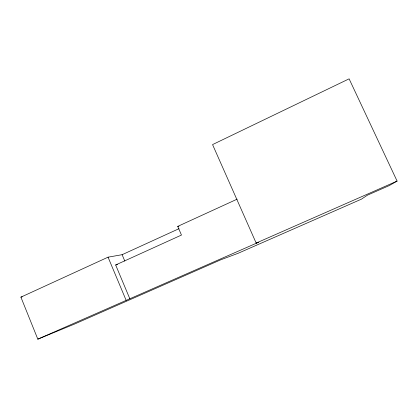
<?xml version="1.0" encoding="UTF-8"?>
<svg xmlns="http://www.w3.org/2000/svg" width="418" height="418" viewBox="0 0 418 418"><rect width="100%" height="100%" fill="white"/><g stroke="black" fill="none" stroke-linecap="round" stroke-linejoin="round"><path stroke-width="0.63" d="M37.824 339.165L258.423 242.32L256.166 243.067L212.563 144.591L349.108 78.835L397.1 181.088L389.31 185.561L367.432 195.175L361.377 199.182L238.135 253.282L220.814 259.782L74.226 324.185L37.824 339.165L20.9 297.146L108.058 257.174L122.113 254.693L179.024 228.677M129.862 298.844L115.655 264.97L181.469 235.057L177.723 226.389L237.168 199.151M256.166 243.067L397.1 181.088M20.9 297.146L22.154 296.822M115.655 264.97L117.505 264.563M177.723 226.389L178.93 226.316M122.113 254.693L124.799 261.072M108.058 257.174L126.137 300.333"/></g></svg>
